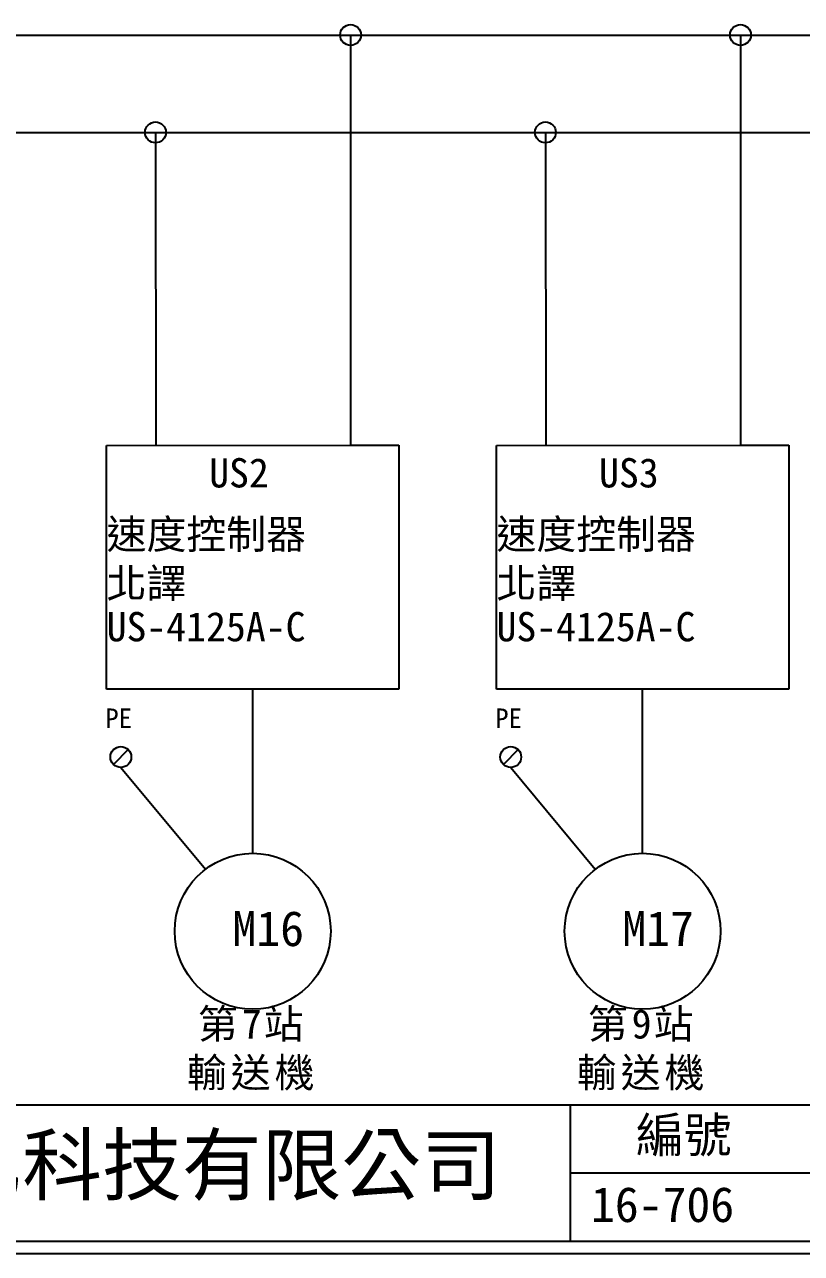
# Model space of a CAD drawing. Extents: x 10 to 297, y 3 to 207.
# Drawn here: x 89.8 to 169.5, y 3 to 129 of the extents above; entities that cross this region are included whole.
import ezdxf

# ---------------------------------------------------------------- set-up
doc = ezdxf.new("R2010")
doc.units = 0
doc.layers.get('0').update_dxf_attribs({"linetype": 'CONTINUOUS'})
doc.layers.add('圖框層', color=7, linetype='CONTINUOUS')
doc.layers.add('標尺寸層', color=3, linetype='CONTINUOUS')
doc.styles.add('STSL', font='kaiu.ttf')
doc.styles.add('標楷體', font='kaiu.ttf')

msp = doc.modelspace()

# ---------------------------------------------------------------- linework, layer by layer
at = {"color": 7}
for p, q in [((103.2, 117.96), (103.22, 85.87)), ((143.2, 117.96), (143.22, 85.87)), ((100.39, 54.67), (98.88, 53.16)), ((140.39, 54.67), (138.88, 53.16))]:
    msp.add_line(p, q, dxfattribs=at)
for centre, radius in [((123.2, 127.96), 1.07), ((163.2, 127.96), 1.07), ((103.19, 117.97), 1.07), ((143.19, 117.97), 1.07), ((99.63, 53.91), 1.07), ((139.63, 53.91), 1.07), ((113.16, 36.04), 8), ((153.16, 36.04), 8)]:
    msp.add_circle(centre, radius, dxfattribs=at)
at = {"layer": '圖框層', "color": 7}
for p, q in [((11.25, 18.25), (295.75, 18.25)), ((145.75, 4.25), (145.75, 18.25)), ((145.75, 11.25), (295.75, 11.25)), ((11.25, 4.25), (295.75, 4.25)), ((10, 3), (297, 3))]:
    msp.add_line(p, q, dxfattribs=at)
at = {"layer": '標尺寸層', "color": 7}
for p, q in [((15.37, 127.96), (217.6, 127.96)), ((123.2, 127.96), (123.19, 85.88)), ((163.2, 127.96), (163.19, 85.88)), ((123.19, 126.89), (123.19, 126.82)), ((163.19, 126.89), (163.19, 126.82)), ((15.37, 117.96), (197.6, 117.96)), ((103.19, 116.89), (103.19, 116.83)), ((143.19, 116.89), (143.19, 116.83)), ((98.17, 85.87), (123.16, 85.88)), ((98.17, 60.87), (98.17, 85.87)), ((123.16, 85.88), (128.16, 85.88)), ((128.16, 85.88), (128.16, 60.88)), ((138.17, 85.87), (163.16, 85.88)), ((138.17, 60.87), (138.17, 85.87)), ((163.16, 85.88), (168.16, 85.88)), ((168.16, 85.88), (168.16, 60.88)), ((128.16, 60.88), (98.17, 60.87)), ((113.16, 44.04), (113.16, 60.87)), ((168.16, 60.88), (138.17, 60.87)), ((153.16, 44.04), (153.16, 60.87)), ((99.63, 52.84), (108.31, 42.4)), ((139.63, 52.84), (148.31, 42.4))]:
    msp.add_line(p, q, dxfattribs=at)

# ---------------------------------------------------------------- texts
at = {"color": 7, "char_height": 3, "width": 27.9333, "attachment_point": 2, "style": '標楷體'}
for s, insert in [('{\\T1.1;第7站\\P輸送機}', (113.16, 28.04)), ('{\\T1.1;第9站\\P輸送機}', (153.16, 28.04))]:
    msp.add_mtext(s, dxfattribs=dict(at, insert=insert))
at = {"layer": '圖框層', "color": 7, "style": 'STSL'}
for s, height, p in [('US2', 3, (108.69, 81.56)), ('US3', 3, (148.69, 81.56)), ('速度控制器', 3, (98.17, 75.26)), ('速度控制器', 3, (138.17, 75.26)), ('北譯', 3, (98.17, 70.23)), ('北譯', 3, (138.17, 70.23)), ('US-4125A-C', 3, (98.17, 65.78)), ('US-4125A-C', 3, (138.17, 65.78)), ('PE', 2, (98.05, 56.89)), ('PE', 2, (138.05, 56.89)), ('M16', 3.6, (111.08, 34.52)), ('M17', 3.6, (151.08, 34.52)), ('編號', 3.6, (152.47, 13.34)), ('泓陞自動化科技有限公司', 6, (48.6, 9.08)), ('16-706', 3.6, (147.86, 6.22))]:
    msp.add_text(s, height=height, dxfattribs=at).set_placement(p)

doc.saveas('drawing.dxf')
